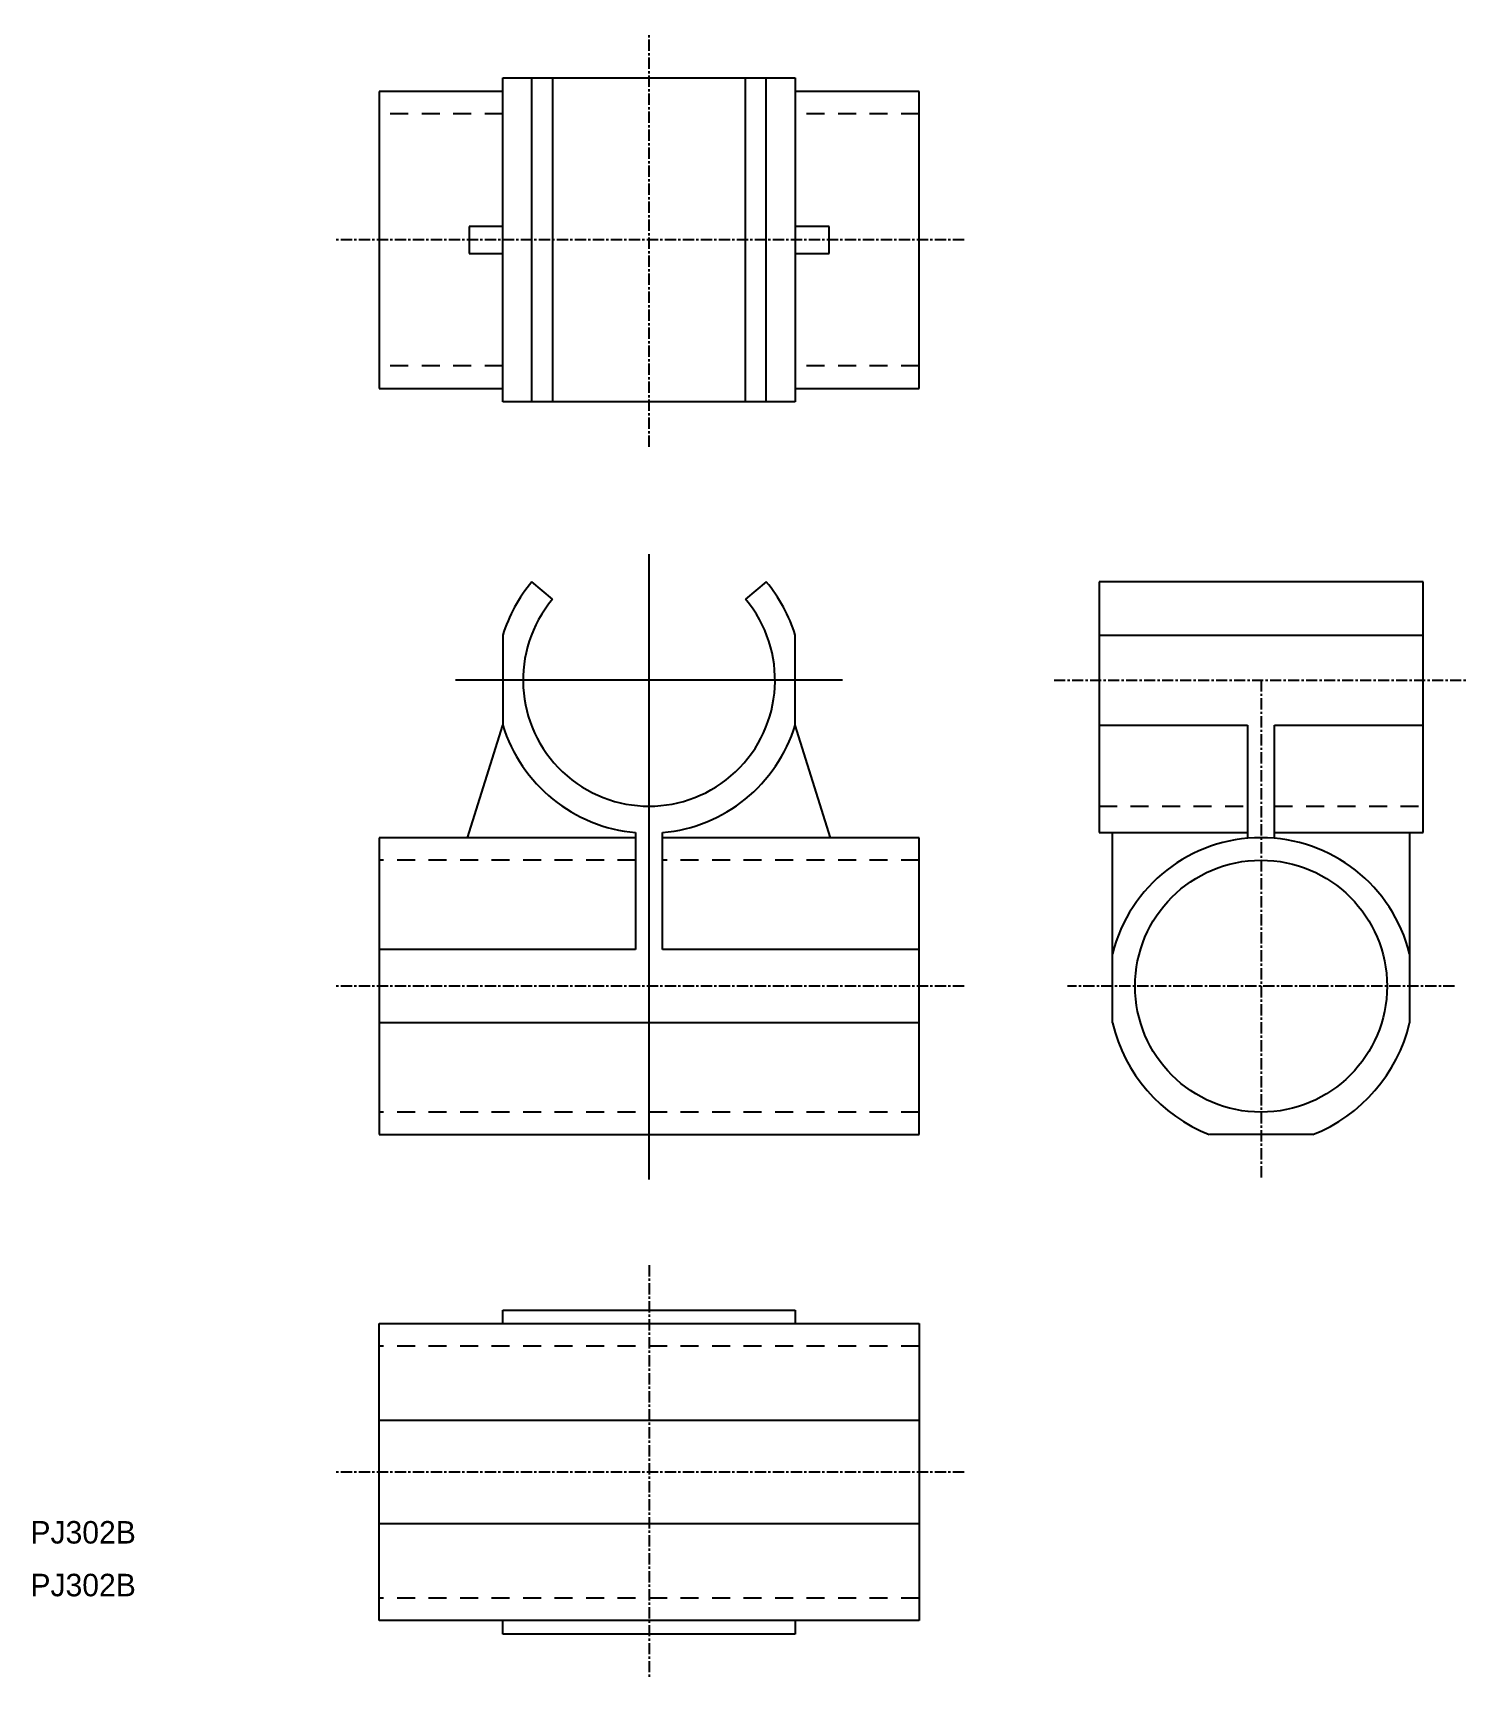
# Model space of a CAD drawing. Extents: x -11 to 149, y 0 to 183.
import ezdxf

# ---------------------------------------------------------------- set-up
doc = ezdxf.new("R2010")
doc.units = 0
doc.linetypes.add('CENTER', pattern=[2, 1.25, -0.25, 0.25, -0.25])
doc.linetypes.add('DASHED', pattern=[3.5, 2, -1.5])
doc.layers.get('0').update_dxf_attribs({"linetype": 'CONTINUOUS'})
doc.layers.add('CENTER', color=1, linetype='CENTER')

msp = doc.modelspace()

# ---------------------------------------------------------------- linework, layer by layer
at = {"color": 7, "linetype": 'CONTINUOUS'}
for p, q in [((41.65, 141.93), (41.65, 177.93)), ((41.65, 177.93), (74.15, 177.93)), ((44.88, 141.93), (44.88, 177.93)), ((47.18, 177.93), (47.18, 141.93)), ((68.62, 141.93), (68.62, 177.93)), ((70.92, 141.93), (70.92, 177.93)), ((74.15, 177.93), (74.15, 141.93)), ((41.65, 176.43), (27.9, 176.43)), ((27.9, 176.43), (27.9, 143.43)), ((87.9, 176.43), (74.15, 176.43)), ((87.9, 143.43), (87.9, 176.43)), ((41.65, 161.43), (37.9, 161.43)), ((37.9, 161.43), (37.9, 158.43)), ((77.9, 161.43), (74.15, 161.43)), ((77.9, 158.43), (77.9, 161.43)), ((37.9, 158.43), (41.65, 158.43)), ((74.15, 158.43), (77.9, 158.43)), ((27.9, 143.43), (41.65, 143.43)), ((74.15, 143.43), (87.9, 143.43)), ((74.15, 141.93), (41.65, 141.93)), ((47.18, 120), (44.88, 121.93)), ((70.92, 121.93), (68.62, 120)), ((143.9, 121.93), (107.9, 121.93)), ((107.9, 121.93), (107.9, 94.07)), ((143.9, 94.07), (143.9, 121.93)), ((41.65, 115.99), (41.65, 106.01)), ((74.15, 106.01), (74.15, 115.99)), ((107.9, 115.99), (143.9, 115.99)), ((37.74, 93.5), (41.65, 106.01)), ((78.06, 93.5), (74.15, 106.01)), ((107.9, 106.01), (124.4, 106.01)), ((124.4, 106.01), (124.4, 93.43)), ((127.4, 93.43), (127.4, 106.01)), ((127.4, 106.01), (143.9, 106.01)), ((56.4, 93.5), (27.9, 93.5)), ((27.9, 93.5), (27.9, 60.5)), ((56.4, 94.07), (56.4, 81.09)), ((59.4, 81.09), (59.4, 94.07)), ((87.9, 93.5), (59.4, 93.5)), ((87.9, 60.5), (87.9, 93.5)), ((107.9, 94.07), (124.4, 94.07)), ((109.4, 72.91), (109.4, 94.07)), ((127.4, 94.07), (143.9, 94.07)), ((142.4, 94.07), (142.4, 72.91)), ((56.4, 81.09), (27.9, 81.09)), ((87.9, 81.09), (59.4, 81.09)), ((87.9, 72.91), (27.9, 72.91)), ((27.9, 60.5), (87.9, 60.5)), ((131.64, 60.5), (120.16, 60.5)), ((41.65, 39.5), (41.65, 41)), ((41.65, 41), (74.15, 41)), ((74.15, 41), (74.15, 39.5)), ((27.9, 6.5), (27.9, 39.5)), ((27.9, 39.5), (87.9, 39.5)), ((87.9, 39.5), (87.9, 6.5)), ((87.9, 28.74), (27.9, 28.74)), ((87.9, 17.26), (27.9, 17.26)), ((87.9, 6.5), (27.9, 6.5)), ((41.65, 5), (41.65, 6.5)), ((74.15, 6.5), (74.15, 5)), ((74.15, 5), (41.65, 5))]:
    msp.add_line(p, q, dxfattribs=at)
at = {"color": 3, "linetype": 'DASHED'}
for p, q in [((41.65, 173.93), (27.9, 173.93)), ((87.9, 173.93), (74.15, 173.93)), ((41.65, 145.93), (27.9, 145.93)), ((87.9, 145.93), (74.15, 145.93)), ((107.9, 97), (124.4, 97)), ((87.9, 91), (59.4, 91)), ((87.9, 63), (27.9, 63)), ((87.9, 37), (27.9, 37)), ((87.9, 9), (27.9, 9))]:
    msp.add_line(p, q, dxfattribs=at)
at = {"color": 7, "linetype": 'CONTINUOUS'}
msp.add_circle((125.9, 77), 14, dxfattribs=at)
for centre, radius, start, end in [((57.9, 111), 17, 140, 162.9175), ((57.9, 111), 17, 17.0826, 40), ((57.9, 111), 14, 140, 40), ((57.9, 111), 17, 197.0825, 264.938), ((57.9, 111), 17, 275.062, 342.9175), ((125.9, 76.5), 17, 13.9306, 166.0694), ((126.67, 77.02), 17.76, 193.3785, 248.463), ((125.13, 77.02), 17.76, 291.537, 346.6215)]:
    msp.add_arc(centre, radius, start, end, dxfattribs=at)
at = {"layer": 'CENTER', "color": 1, "linetype": 'CENTER'}
for p, q in [((57.9, 136.93), (57.9, 182.93)), ((92.9, 159.93), (22.9, 159.93)), ((102.9, 111), (148.9, 111)), ((125.9, 111), (125.9, 55.5)), ((92.9, 77), (22.9, 77)), ((147.4, 77), (104.4, 77)), ((57.9, 46), (57.9, 0)), ((92.9, 23), (22.9, 23))]:
    msp.add_line(p, q, dxfattribs=at)
at = {"layer": 'CENTER', "color": 1, "linetype": 'CONTINUOUS'}
for p, q in [((57.9, 55.5), (57.9, 125)), ((79.4, 111), (36.4, 111))]:
    msp.add_line(p, q, dxfattribs=at)
at = {"layer": 'CENTER', "color": 3, "linetype": 'DASHED'}
for p, q in [((127.4, 97), (143.9, 97)), ((56.4, 91), (27.9, 91))]:
    msp.add_line(p, q, dxfattribs=at)

# ---------------------------------------------------------------- texts
at = {"color": 7, "linetype": 'CONTINUOUS'}
for p in [(-10.83, 15.06), (-10.83, 9.2)]:
    msp.add_text('PJ302B', height=2.5, dxfattribs=at).set_placement(p)

doc.saveas('drawing.dxf')
